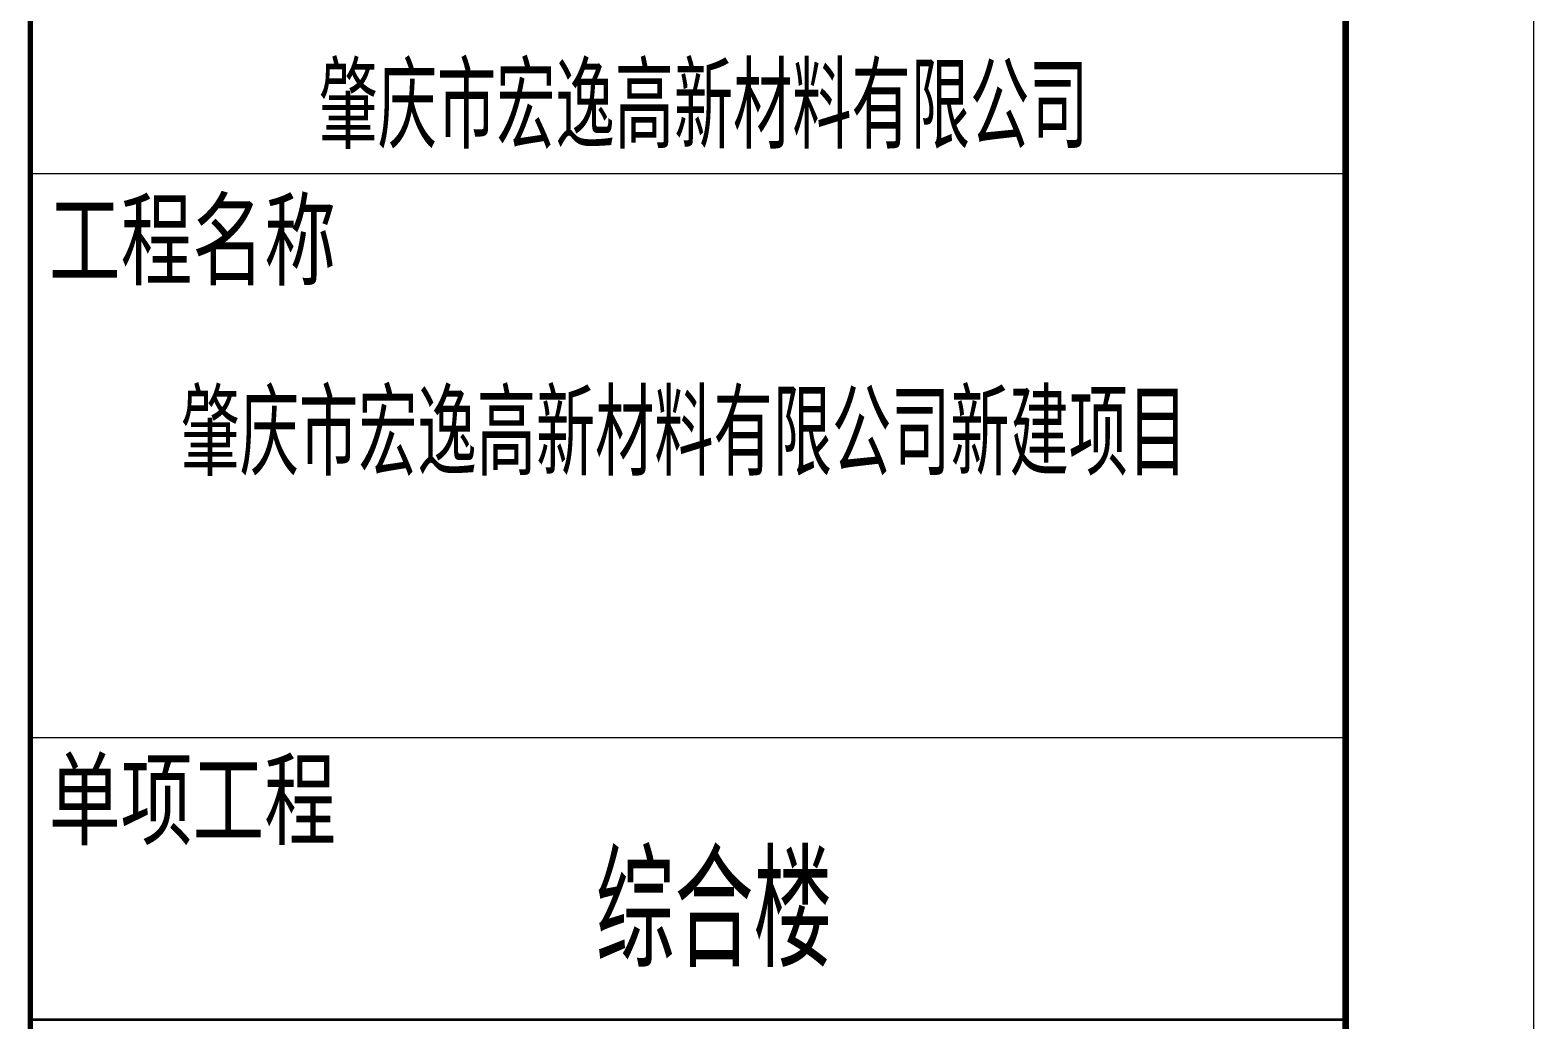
# Model space of a CAD drawing. Extents: x 3968514 to 5230306, y -516551 to -228246.
# Drawn here: x 4281888 to 4289888, y -345453 to -340188 of the extents above; entities that cross this region are included whole.
import ezdxf
from ezdxf.enums import TextEntityAlignment as Align

# ---------------------------------------------------------------- set-up
doc = ezdxf.new("R2010")
doc.units = 0
doc.header["$LTSCALE"] = 1000
doc.header["$MEASUREMENT"] = 0
doc.layers.add('AXIS', color=3, linetype='Continuous', lineweight=15)
doc.layers.add('FRAME', color=3, linetype='Continuous', lineweight=18)
doc.layers.add('DIM_SYMB', color=3, linetype='Continuous')
doc.layers.add('单体名称', color=144, linetype='Continuous')
doc.styles.add('FRAME', font='simhei.ttf', dxfattribs={"width": 0.7})
doc.styles.add('TSSD_REIN', font='Tssdeng.shx', dxfattribs={"width": 0.7, "bigfont": 'hztxt.shx'})

# ---------------------------------------------------------------- blocks, each defined once
blk = doc.blocks.new('FWEFS')
at = {"layer": 'DIM_SYMB', "color": 7, "style": 'TSSD_REIN', "width": 0.7}
for s, p in [('肇庆市宏逸高新材料有限公司', (1914249.5, -2251937.5)), ('肇庆市宏逸高新材料有限公司新建项目', (1913515.4, -2253677))]:
    blk.add_text(s, height=450, dxfattribs=at).set_placement(p)
at = {"layer": '单体名称', "style": 'TSSD_REIN', "width": 0.7}
blk.add_text('综合楼', height=600, dxfattribs=at).set_placement((1916352.7, -2256290.7), align=Align.CENTER)
blk = doc.blocks.new('A$C71DC5AAA')
at = {"layer": 'FRAME', "lineweight": 18}
for p, q in [((68386.6, -37318), (68386.6, 4682)), ((67386.6, -18718), (60386.6, -18718)), ((67386.6, -21718), (60386.6, -21718))]:
    blk.add_line(p, q, dxfattribs=at)
at = {"layer": 'FRAME', "lineweight": 70}
blk.add_line((60386.6, 3682), (60386.6, -36318), dxfattribs=at)
at = {"layer": 'FRAME', "lineweight": 100}
blk.add_line((67386.6, -36318), (67386.6, 3682), dxfattribs=at)
at = {"layer": 'FRAME', "lineweight": 35}
blk.add_line((67386.6, -23218), (60386.6, -23218), dxfattribs=at)
at = {"layer": 'FRAME', "char_height": 400, "attachment_point": 1, "style": 'FRAME'}
for s, insert, width in [('工程名称', (60486.6, -18868), 2368.136), ('单项工程', (60486.6, -21845.4), 2349.153)]:
    blk.add_mtext(s, dxfattribs=dict(at, insert=insert, width=width))

msp = doc.modelspace()

# ---------------------------------------------------------------- block references
msp.add_blockref('A$C71DC5AAA', (4221501.14768, -322235.3247))
at = {"layer": 'AXIS', "color": 3}
msp.add_blockref('FWEFS', (2369173.18079, 1911117.49688), dxfattribs=at)

doc.saveas('drawing.dxf')
